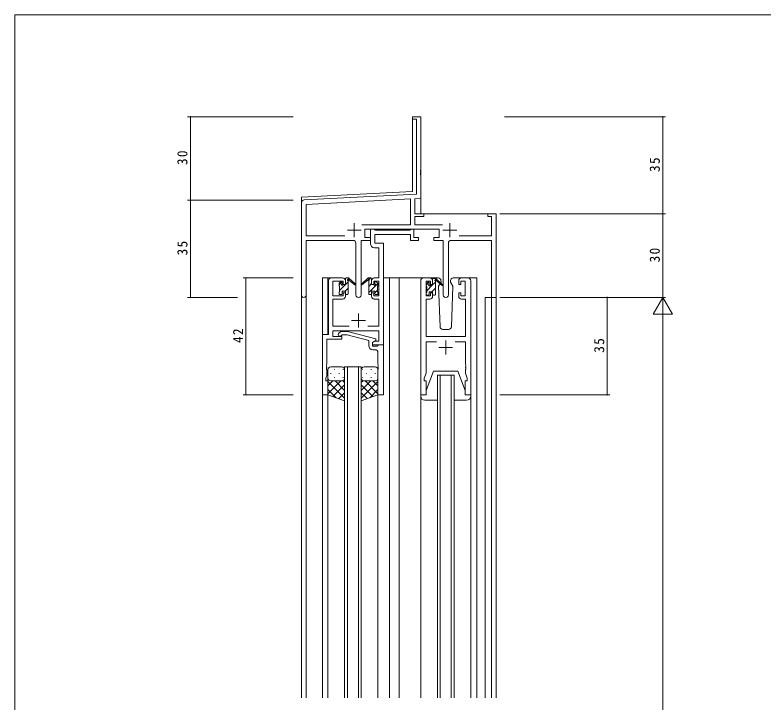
# Model space of a CAD drawing. Units: millimetres on the paper. Extents: x -420 to 373, y -297 to 267.
# Drawn here: x -417.7 to -148.5, y 17.3 to 264.4 of the extents above; entities that cross this region are included whole.
import ezdxf

# ---------------------------------------------------------------- set-up
doc = ezdxf.new("R2010")
doc.units = ezdxf.units.MM
for name, color, linetype, lineweight in [('0-1_YKK_ZWAK', 7, 'Continuous', 9), ('0-3_YKK_12', 2, 'Continuous', 9), ('0-4_YKK_D', 6, 'Continuous', 9), ('0-6_YKK_13', 4, 'Continuous', 9), ('0-7_YKK_11', 7, 'Continuous', 9)]:
    doc.layers.add(name, color=color, linetype=linetype, lineweight=lineweight)
doc.styles.add('ＭＳ ゴシック', font='')
doc.styles.get('ＭＳ ゴシック').set_extended_font_data('MS Gothic')

msp = doc.modelspace()

# ---------------------------------------------------------------- linework, layer by layer
at = {"layer": '0-1_YKK_ZWAK'}
for p in [(-417.7, -260.6), (352.3, 264.4)]:
    msp.add_line(p, (-417.7, 264.4), dxfattribs=at)
at = {"layer": '0-3_YKK_12'}
for p, q in [((-274.577, 200.928), (-274.577, 227.83)), ((-274.577, 227.83), (-271.577, 227.83)), ((-271.577, 192.83), (-271.577, 227.83)), ((-274.577, 200.928), (-314.577, 198.831)), ((-314.577, 18.83), (-314.577, 198.831)), ((-271.577, 192.83), (-244.577, 192.83)), ((-244.577, 192.83), (-244.577, 18.83)), ((-307.077, 169.83), (-307.077, 18.83)), ((-302.077, 169.83), (-307.077, 169.83)), ((-305.077, 149.477), (-305.077, 169.83)), ((-285.077, 169.83), (-279.377, 169.83)), ((-282.877, 169.83), (-282.877, 18.83)), ((-279.377, 169.83), (-270.677, 169.83)), ((-279.377, 169.83), (-279.377, 18.83)), ((-254.677, 169.83), (-251.477, 169.829)), ((-251.477, 18.83), (-251.477, 169.829)), ((-312.947, 163.645), (-312.947, 18.83)), ((-248.477, 162.83), (-248.477, 18.83)), ((-244.577, 162.83), (-248.477, 162.83)), ((-246.207, 162.83), (-246.207, 18.83)), ((-299.079, 137.83), (-293.079, 137.83)), ((-299.079, 18.83), (-299.079, 137.83)), ((-298.079, 137.83), (-298.079, 18.83)), ((-294.079, 18.83), (-294.079, 137.83)), ((-293.079, 137.83), (-293.079, 18.83)), ((-265.677, 134.83), (-259.677, 134.83)), ((-265.677, 18.83), (-265.677, 134.83)), ((-264.677, 134.83), (-264.677, 18.83)), ((-260.677, 18.83), (-260.677, 134.83)), ((-259.677, 134.83), (-259.677, 18.83)), ((-305.077, 128.33), (-305.078, 18.83)), ((-287.079, 128.33), (-287.079, 18.83)), ((-271.677, 127.33), (-271.677, 18.83)), ((-253.677, 127.33), (-253.677, 18.83))]:
    msp.add_line(p, q, dxfattribs=at)
at = {"layer": '0-4_YKK_D'}
for p, q in [((-317.577, 227.83), (-355.577, 227.83)), ((-354.577, 227.83), (-354.577, 197.83)), ((-241.577, 227.83), (-183.577, 227.83)), ((-184.577, 192.83), (-184.577, 227.83)), ((-317.577, 197.83), (-355.577, 197.83)), ((-317.577, 197.83), (-355.577, 197.83)), ((-354.577, 162.83), (-354.577, 197.83)), ((-243.207, 192.83), (-183.577, 192.83)), ((-241.577, 192.83), (-183.577, 192.83)), ((-184.577, 162.83), (-184.577, 192.83)), ((-317.577, 169.83), (-335.577, 169.83)), ((-334.577, 127.83), (-334.577, 169.83)), ((-337.577, 162.83), (-355.577, 162.83)), ((-243.207, 162.83), (-183.577, 162.83)), ((-243.207, 162.83), (-203.577, 162.83)), ((-243.207, 162.83), (-183.577, 162.83)), ((-204.577, 127.83), (-204.577, 162.83)), ((-184.577, 162.83), (-188.077, 156.768)), ((-184.577, 162.83), (-181.077, 156.768)), ((-184.577, 162.83), (-184.577, 150.705)), ((-188.077, 156.768), (-181.077, 156.768)), ((-184.577, 155.83), (-184.577, -130.17)), ((-317.577, 127.83), (-335.577, 127.83)), ((-243.207, 127.83), (-203.577, 127.83))]:
    msp.add_line(p, q, dxfattribs=at)
for centre, start, end in [((-354.577, 227.83), 90, 270), ((-354.577, 227.83), 270, 90), ((-184.577, 227.83), 90, 270), ((-184.577, 227.83), 270, 90), ((-354.577, 197.83), 90, 270), ((-354.577, 197.83), 90, 270), ((-354.577, 197.83), 270, 90), ((-354.577, 197.83), 270, 90), ((-184.577, 192.83), 90, 270), ((-184.577, 192.83), 90, 270), ((-184.577, 192.83), 270, 90), ((-184.577, 192.83), 270, 90), ((-334.577, 169.83), 90, 270), ((-334.577, 169.83), 270, 90), ((-354.577, 162.83), 90, 270), ((-354.577, 162.83), 270, 90), ((-204.577, 162.83), 90, 270), ((-204.577, 162.83), 270, 90), ((-334.577, 127.83), 90, 270), ((-334.577, 127.83), 270, 90), ((-204.577, 127.83), 90, 270), ((-204.577, 127.83), 270, 90)]:
    msp.add_arc(centre, 0.106, start, end, dxfattribs=at)
at = {"layer": '0-6_YKK_13'}
for p, q in [((-298.754, 169.646), (-298.593, 169.807)), ((-298.477, 169.83), (-297.687, 169.83)), ((-297.777, 169.33), (-297.777, 169.83)), ((-297.494, 169.759), (-295.311, 167.712)), ((-290.66, 169.759), (-292.843, 167.712)), ((-289.677, 169.83), (-290.467, 169.83)), ((-290.377, 169.33), (-290.377, 169.83)), ((-290.199, 169.221), (-289.6, 169.82)), ((-265.39, 169.83), (-268.377, 169.83)), ((-267.076, 169.63), (-266.286, 169.63)), ((-266.376, 169.13), (-266.376, 169.63)), ((-256.977, 169.83), (-259.964, 169.83)), ((-301.077, 167.322), (-300.018, 168.381)), ((-301.077, 167.13), (-301.077, 167.73)), ((-300.99, 167.942), (-300.49, 168.442)), ((-300.877, 165.277), (-297.777, 168.377)), ((-300.877, 164.83), (-300.877, 166.93)), ((-299.977, 168.23), (-299.977, 167.891)), ((-299.516, 167.43), (-298.777, 167.43)), ((-298.777, 167.43), (-298.777, 169.53)), ((-297.777, 164.13), (-297.777, 168.73)), ((-295.344, 167.367), (-297.484, 169.064)), ((-292.81, 167.367), (-290.67, 169.064)), ((-290.377, 164.13), (-290.377, 168.73)), ((-290.377, 164.553), (-287.095, 167.834)), ((-290.377, 166.798), (-289.377, 167.798)), ((-289.377, 167.43), (-289.377, 169.53)), ((-288.638, 167.43), (-289.377, 167.43)), ((-288.177, 168.23), (-288.177, 167.891)), ((-287.164, 167.942), (-287.664, 168.442)), ((-287.277, 164.83), (-287.277, 166.93)), ((-287.077, 167.13), (-287.077, 167.73)), ((-269.676, 167.293), (-268.698, 168.271)), ((-269.676, 166.93), (-269.676, 167.53)), ((-269.589, 167.742), (-269.089, 168.242)), ((-269.476, 165.248), (-267.494, 167.23)), ((-268.576, 168.03), (-268.576, 167.691)), ((-268.115, 167.23), (-267.376, 167.23)), ((-267.376, 167.23), (-267.376, 169.33)), ((-267.376, 167.348), (-266.376, 168.348)), ((-266.376, 163.93), (-266.376, 168.53)), ((-266.093, 169.559), (-263.91, 167.512)), ((-263.943, 167.167), (-266.083, 168.864)), ((-264.698, 167.766), (-265.219, 166.863)), ((-264.372, 168.33), (-264.516, 168.08)), ((-264.391, 168.865), (-264.372, 168.33)), ((-260.982, 168.33), (-260.963, 168.865)), ((-260.135, 166.863), (-260.982, 168.33)), ((-301.077, 164.13), (-301.077, 164.63)), ((-299.977, 165.03), (-298.777, 165.03)), ((-299.977, 165.03), (-299.977, 164.13)), ((-298.88, 165.03), (-297.777, 166.132)), ((-298.777, 165.03), (-298.777, 164.13)), ((-289.377, 165.03), (-289.377, 164.13)), ((-288.177, 165.03), (-289.377, 165.03)), ((-288.177, 164.508), (-287.277, 165.408)), ((-288.177, 165.03), (-288.177, 164.13)), ((-287.077, 164.13), (-287.077, 164.63)), ((-269.676, 163.93), (-269.676, 164.43)), ((-269.476, 164.63), (-269.476, 166.73)), ((-268.576, 164.83), (-267.376, 164.83)), ((-268.576, 164.83), (-268.576, 163.93)), ((-267.649, 164.83), (-266.376, 166.102)), ((-267.376, 164.83), (-267.376, 163.93)), ((-265.219, 166.863), (-264.711, 152.295)), ((-260.643, 152.295), (-260.135, 166.863)), ((-300.277, 163.83), (-300.777, 163.83)), ((-298.077, 163.83), (-298.477, 163.83)), ((-290.077, 163.83), (-289.677, 163.83)), ((-287.877, 163.83), (-287.377, 163.83)), ((-268.876, 163.63), (-269.376, 163.63)), ((-268.848, 163.631), (-268.578, 163.901)), ((-266.676, 163.63), (-267.076, 163.63)), ((-266.592, 163.642), (-266.389, 163.845)), ((-263.711, 151.33), (-261.643, 151.33)), ((-300.079, 137.83), (-304.079, 137.83)), ((-292.081, 137.83), (-288.081, 137.83)), ((-305.079, 136.83), (-305.079, 133.83)), ((-304.159, 135.467), (-303.959, 135.467)), ((-302.744, 136.882), (-302.544, 136.882)), ((-301.129, 135.467), (-300.929, 135.467)), ((-299.714, 136.882), (-299.514, 136.882)), ((-299.079, 133.83), (-299.079, 136.83)), ((-293.081, 133.83), (-293.081, 136.83)), ((-292.446, 136.882), (-292.646, 136.882)), ((-291.031, 135.467), (-291.231, 135.467)), ((-289.416, 136.882), (-289.616, 136.882)), ((-288.001, 135.467), (-288.201, 135.467)), ((-287.081, 136.83), (-287.081, 133.83)), ((-269.677, 129.33), (-267.077, 136.33)), ((-267.077, 136.33), (-258.277, 136.33)), ((-255.677, 129.33), (-258.277, 136.33)), ((-253.677, 128.814), (-253.677, 135.63)), ((-305.079, 127.83), (-305.079, 133.83)), ((-303.287, 132.83), (-305.079, 131.038)), ((-300.458, 132.83), (-305.079, 128.21)), ((-305.079, 132.562), (-299.079, 126.562)), ((-304.079, 132.83), (-300.479, 132.83)), ((-303.679, 132.83), (-300.079, 132.83)), ((-302.744, 134.052), (-302.544, 134.052)), ((-302.519, 132.83), (-299.079, 129.39)), ((-299.747, 132.887), (-299.079, 132.219)), ((-299.714, 134.052), (-299.514, 134.052)), ((-299.079, 134.052), (-299.079, 125.687)), ((-293.081, 134.052), (-293.081, 125.687)), ((-292.413, 132.887), (-293.081, 132.219)), ((-289.641, 132.83), (-293.081, 129.39)), ((-287.081, 132.562), (-293.081, 126.562)), ((-292.446, 134.052), (-292.646, 134.052)), ((-288.481, 132.83), (-292.081, 132.83)), ((-291.701, 132.83), (-287.081, 128.21)), ((-288.081, 132.83), (-291.681, 132.83)), ((-289.416, 134.052), (-289.616, 134.052)), ((-288.872, 132.83), (-287.081, 131.038)), ((-287.081, 127.83), (-287.081, 133.83)), ((-305.079, 129.733), (-302.118, 126.773)), ((-299.079, 131.381), (-303.275, 127.186)), ((-293.081, 131.381), (-288.885, 127.186)), ((-287.081, 129.733), (-290.041, 126.773)), ((-269.677, 127.83), (-269.677, 129.33)), ((-255.677, 129.33), (-255.677, 127.83)), ((-299.079, 125.687), (-305.079, 127.83)), ((-299.079, 128.553), (-301.19, 126.441)), ((-293.081, 128.553), (-290.969, 126.441)), ((-293.081, 125.687), (-287.081, 127.83)), ((-271.677, 127.83), (-269.677, 127.83)), ((-271.677, 127.33), (-271.677, 127.83)), ((-255.677, 127.83), (-253.677, 127.83)), ((-253.677, 127.83), (-253.677, 127.33)), ((-265.677, 125.83), (-270.177, 125.83)), ((-255.177, 125.83), (-259.677, 125.83))]:
    msp.add_line(p, q, dxfattribs=at)
for centre, radius, start, end in [((-298.477, 169.53), 0.3, 90, 180), ((-297.687, 169.53), 0.3, 49.8974, 90), ((-290.467, 169.53), 0.3, 90, 130.10258), ((-289.677, 169.53), 0.3, 0, 90), ((-267.076, 169.33), 0.3, 90, 180), ((-266.286, 169.33), 0.3, 49.8974, 90), ((-265.39, 168.83), 1, 2, 90), ((-259.964, 168.83), 1, 90, 178), ((-300.777, 167.73), 0.3, 135, 180), ((-300.877, 167.13), 0.2, 180, 270), ((-300.277, 168.23), 0.3, 0, 135), ((-299.977, 167.43), 0.25, 123.05573, 326.94426), ((-300.277, 167.891), 0.3, 303.05573, 0), ((-299.516, 167.13), 0.3, 90, 146.94426), ((-297.777, 169.13), 0.2, 20.88332, 233.1301), ((-298.077, 168.73), 0.3, 0, 53.1301), ((-297.31, 169.308), 0.3, 200.88332, 234.62001), ((-295.228, 167.53), 0.2, 234.62001, 114.62001), ((-292.926, 167.53), 0.2, 65.37997, 305.37997), ((-290.844, 169.308), 0.3, 305.37997, 339.11667), ((-290.377, 169.13), 0.2, 306.86989, 159.11667), ((-290.077, 168.73), 0.3, 126.86989, 180), ((-288.638, 167.13), 0.3, 33.05573, 90), ((-288.177, 167.43), 0.25, 213.05573, 56.94426), ((-287.877, 168.23), 0.3, 45, 180), ((-287.877, 167.891), 0.3, 180, 236.94426), ((-287.277, 167.13), 0.2, 270, 0), ((-287.377, 167.73), 0.3, 0, 45), ((-269.376, 167.53), 0.3, 135, 180), ((-269.476, 166.93), 0.2, 180, 270), ((-268.876, 168.03), 0.3, 0, 135), ((-268.576, 167.23), 0.25, 123.05573, 326.94426), ((-268.876, 167.691), 0.3, 303.05573, 0), ((-268.115, 166.93), 0.3, 90, 146.94426), ((-266.376, 168.93), 0.2, 20.88332, 233.1301), ((-266.676, 168.53), 0.3, 0, 53.1301), ((-265.909, 169.108), 0.3, 200.88332, 234.62001), ((-263.827, 167.33), 0.2, 234.62001, 114.62001), ((-300.877, 164.63), 0.2, 90, 180), ((-287.277, 164.63), 0.2, 0, 90), ((-269.476, 164.43), 0.2, 90, 180), ((-300.777, 164.13), 0.3, 180, 270), ((-300.277, 164.13), 0.3, 270, 0), ((-298.477, 164.13), 0.3, 180, 270), ((-298.077, 164.13), 0.3, 270, 0), ((-290.077, 164.13), 0.3, 180, 270), ((-289.677, 164.13), 0.3, 270, 0), ((-287.877, 164.13), 0.3, 180, 270), ((-287.377, 164.13), 0.3, 270, 0), ((-269.376, 163.93), 0.3, 180, 270), ((-268.876, 163.93), 0.3, 270, 0), ((-267.076, 163.93), 0.3, 180, 270), ((-266.676, 163.93), 0.3, 270, 0), ((-263.711, 152.33), 1, 182, 270), ((-261.643, 152.33), 1, 270, 358), ((-304.079, 136.83), 1, 90, 180), ((-300.079, 136.83), 1, 0, 90), ((-292.081, 136.83), 1, 90, 180), ((-288.081, 136.83), 1, 0, 90), ((-304.079, 133.83), 1, 180, 270), ((-304.079, 133.83), 1, 180, 270), ((-300.079, 133.83), 1, 270, 0), ((-300.079, 133.83), 1, 270, 0), ((-292.081, 133.83), 1, 180, 270), ((-292.081, 133.83), 1, 180, 270), ((-288.081, 133.83), 1, 270, 0), ((-288.081, 133.83), 1, 270, 0), ((-270.177, 127.33), 1.5, 180, 270), ((-255.177, 127.33), 1.5, 270, 0)]:
    msp.add_arc(centre, radius, start, end, dxfattribs=at)
at = {"layer": '0-7_YKK_11'}
for p, q in [((-314.577, 163.645), (-314.577, 196.881)), ((-295.577, 189.53), (-295.577, 184.53)), ((-261.177, 189.53), (-261.177, 184.53)), ((-298.077, 187.03), (-293.077, 187.03)), ((-263.677, 187.03), (-258.677, 187.03)), ((-298.927, 184.96), (-312.947, 184.96)), ((-295.027, 163.78), (-295.027, 182.33)), ((-261.727, 182.33), (-261.727, 163.78)), ((-299.777, 169.83), (-303.877, 169.83)), ((-270.677, 169.83), (-268.377, 169.83)), ((-256.977, 169.83), (-254.677, 169.83)), ((-294.077, 157.03), (-294.077, 152.03)), ((-296.577, 154.53), (-291.577, 154.53)), ((-262.677, 147.33), (-262.677, 142.33)), ((-288.079, 144.03), (-288.879, 144.03)), ((-265.177, 144.83), (-260.177, 144.83))]:
    msp.add_line(p, q, dxfattribs=at)
for points in [[(-313.629, 197.88), (-273.207, 199.998), (-273.207, 226.93), (-274.577, 226.93), (-274.577, 227.83), (-271.577, 227.83), (-271.577, 208.788), (-271.697, 208.605), (-271.697, 208.055), (-271.577, 207.872), (-271.577, 207.788), (-271.697, 207.605), (-271.697, 207.055), (-271.577, 206.872), (-271.577, 198.451), (-273.777, 198.336), (-273.777, 192.83), (-270.577, 192.83), (-270.577, 191.93), (-273.777, 191.93), (-273.777, 188.96), (-263.869, 188.96)], [(-298.927, 184.96), (-312.947, 184.96), (-312.947, 196.283), (-275.407, 198.25), (-275.407, 188.96), (-292.885, 188.96)], [(-257.827, 184.96), (-246.207, 184.96), (-246.207, 191.93), (-247.577, 191.93), (-247.577, 192.83), (-244.577, 192.83), (-244.577, 162.83), (-246.207, 162.83), (-246.207, 183.33), (-260.727, 183.33)], [(-304.877, 168.83), (-304.877, 149.46), (-307.077, 149.46), (-307.077, 127.83), (-305.077, 127.83), (-305.077, 132.83), (-305.777, 132.83), (-305.777, 133.83), (-305.447, 134.737), (-305.447, 136.872), (-305.567, 137.055), (-305.567, 137.605), (-305.447, 137.788), (-305.447, 137.872), (-305.567, 138.055), (-305.567, 138.605), (-305.447, 138.788), (-305.447, 147.83), (-300.077, 147.83), (-300.077, 148.83), (-303.247, 148.83), (-303.247, 150.83), (-286.707, 150.83), (-286.707, 147.13), (-288.211, 147.13), (-289.077, 146.63), (-289.077, 145.83), (-285.077, 145.83), (-285.077, 169.83), (-285.077, 182.33), (-288.147, 182.33), (-288.147, 185.4), (-275.377, 185.4), (-275.377, 183.33), (-272.477, 183.33), (-272.477, 184.33), (-274.177, 184.33), (-274.177, 187.33), (-275.077, 187.33), (-275.352, 187.15)], [(-263.627, 163.78), (-263.627, 183.33), (-266.977, 183.33), (-266.977, 184.33), (-264.977, 184.33), (-264.977, 187.33), (-291.777, 187.33), (-291.777, 184.33), (-289.777, 184.33), (-289.777, 183.33), (-293.127, 183.33), (-293.127, 163.78)], [(-275.352, 187.15), (-275.535, 187.03), (-287.989, 187.03), (-288.172, 187.15), (-288.447, 187.33), (-289.777, 187.33), (-289.777, 182.2)], [(-296.027, 183.33), (-312.947, 183.33), (-312.947, 163.645)], [(-288.277, 180.7), (-286.707, 180.7), (-286.707, 169.83), (-288.377, 169.83)], [(-298.777, 163.23), (-298.777, 164.53), (-299.577, 164.53), (-299.577, 163.43), (-303.247, 163.43), (-303.247, 168.63), (-299.577, 168.63), (-299.577, 167.53), (-298.777, 167.53), (-298.777, 168.83)], [(-289.377, 168.83), (-289.377, 167.53), (-288.577, 167.53), (-288.577, 168.63), (-286.707, 168.63), (-286.707, 163.43), (-288.577, 163.43), (-288.577, 164.53), (-289.377, 164.53), (-289.377, 163.23)], [(-266.027, 146.9), (-269.747, 146.9), (-269.747, 135.561), (-270.377, 133.83), (-270.377, 132.83), (-269.677, 132.83), (-269.677, 127.83), (-271.677, 127.83), (-271.677, 168.83)], [(-267.377, 168.83), (-267.377, 167.53), (-268.177, 167.53), (-268.177, 168.63), (-269.677, 168.63), (-269.677, 163.43), (-268.177, 163.43), (-268.177, 164.53), (-267.377, 164.53), (-267.377, 163.23)], [(-253.677, 168.83), (-253.677, 127.83), (-255.677, 127.83), (-255.677, 132.83), (-254.977, 132.83), (-254.977, 133.83), (-255.607, 135.561), (-255.607, 136.872), (-255.487, 137.055), (-255.487, 137.605), (-255.607, 137.788), (-255.607, 137.872), (-255.487, 138.055), (-255.487, 138.605), (-255.607, 138.788), (-255.607, 146.9), (-259.327, 146.9)], [(-257.977, 163.23), (-257.977, 164.53), (-257.177, 164.53), (-257.177, 163.43), (-255.677, 163.43), (-255.677, 168.63), (-257.177, 168.63), (-257.177, 167.53), (-257.977, 167.53), (-257.977, 168.83)], [(-297.427, 152.46), (-303.247, 152.46), (-303.247, 162.23), (-299.777, 162.23)], [(-288.377, 162.23), (-286.707, 162.23), (-286.707, 152.46), (-290.727, 152.46)], [(-268.377, 162.23), (-269.747, 162.23), (-269.747, 148.83), (-255.607, 148.83), (-255.607, 162.23), (-256.977, 162.23)], [(-301.203, 149.854), (-300.427, 150.63), (-297.982, 150.63), (-287.879, 147.923), (-287.879, 147.323), (-289.079, 146.63), (-289.079, 145.33), (-287.279, 145.33), (-287.079, 145.53), (-286.779, 145.83), (-285.079, 145.83)], [(-290.379, 145.53), (-290.379, 147.35), (-298.14, 149.43), (-299.93, 149.43), (-300.355, 149.006)], [(-285.079, 145.83), (-285.079, 127.83), (-287.079, 127.83), (-287.079, 136.872), (-286.959, 137.055), (-286.959, 137.605), (-287.079, 137.788), (-287.079, 137.872), (-286.959, 138.055), (-286.959, 138.605), (-287.079, 138.788), (-287.079, 143.03)]]:
    msp.add_lwpolyline(points, dxfattribs=at)
for centre, radius, start, end in [((-313.577, 196.881), 1, 93.00002, 180), ((-296.027, 182.33), 1, 0, 89.99998), ((-260.727, 182.33), 1, 90, 179.99998), ((-288.277, 182.2), 1.5, 180, 269.99998), ((-303.877, 168.83), 1, 90, 179.99998), ((-299.777, 168.83), 1, 0, 89.99998), ((-288.377, 168.83), 1, 90, 179.99998), ((-270.677, 168.83), 1, 90, 179.99998), ((-268.377, 168.83), 1, 0, 89.99998), ((-256.977, 168.83), 1, 90, 179.99998), ((-254.677, 168.83), 1, 0, 89.99998), ((-313.762, 163.645), 0.815, 179.99998, 0), ((-299.777, 163.23), 1, 270, 359.99998), ((-294.077, 163.78), 0.95, 179.99998, 0), ((-288.377, 163.23), 1, 180, 269.99998), ((-268.377, 163.23), 1, 270, 359.99998), ((-262.677, 163.78), 0.95, 179.99998, 0), ((-256.977, 163.23), 1, 180, 269.99998), ((-300.779, 149.43), 0.6, 134.99998, 315), ((-288.879, 145.53), 1.5, 180, 269.99998), ((-288.079, 143.03), 1, 0, 89.99998)]:
    msp.add_arc(centre, radius, start, end, dxfattribs=at)

# ---------------------------------------------------------------- texts
at = {"layer": '0-4_YKK_D', "color": 3, "char_height": 3.666, "attachment_point": 7, "rotation": 90, "style": 'ＭＳ ゴシック'}
for s, insert in [('\\T1.21;\\W0.95;30', (-355.577, 210.43)), ('\\T1.21;\\W0.95;35', (-185.577, 207.93)), ('\\T1.21;\\W0.95;35', (-355.577, 177.93)), ('\\T1.21;\\W0.95;30', (-185.577, 175.43)), ('\\T1.21;\\W0.95;42', (-335.577, 146.43)), ('\\T1.21;\\W0.95;35', (-205.577, 142.93))]:
    msp.add_mtext(s, dxfattribs=dict(at, insert=insert))

doc.saveas('drawing.dxf')
